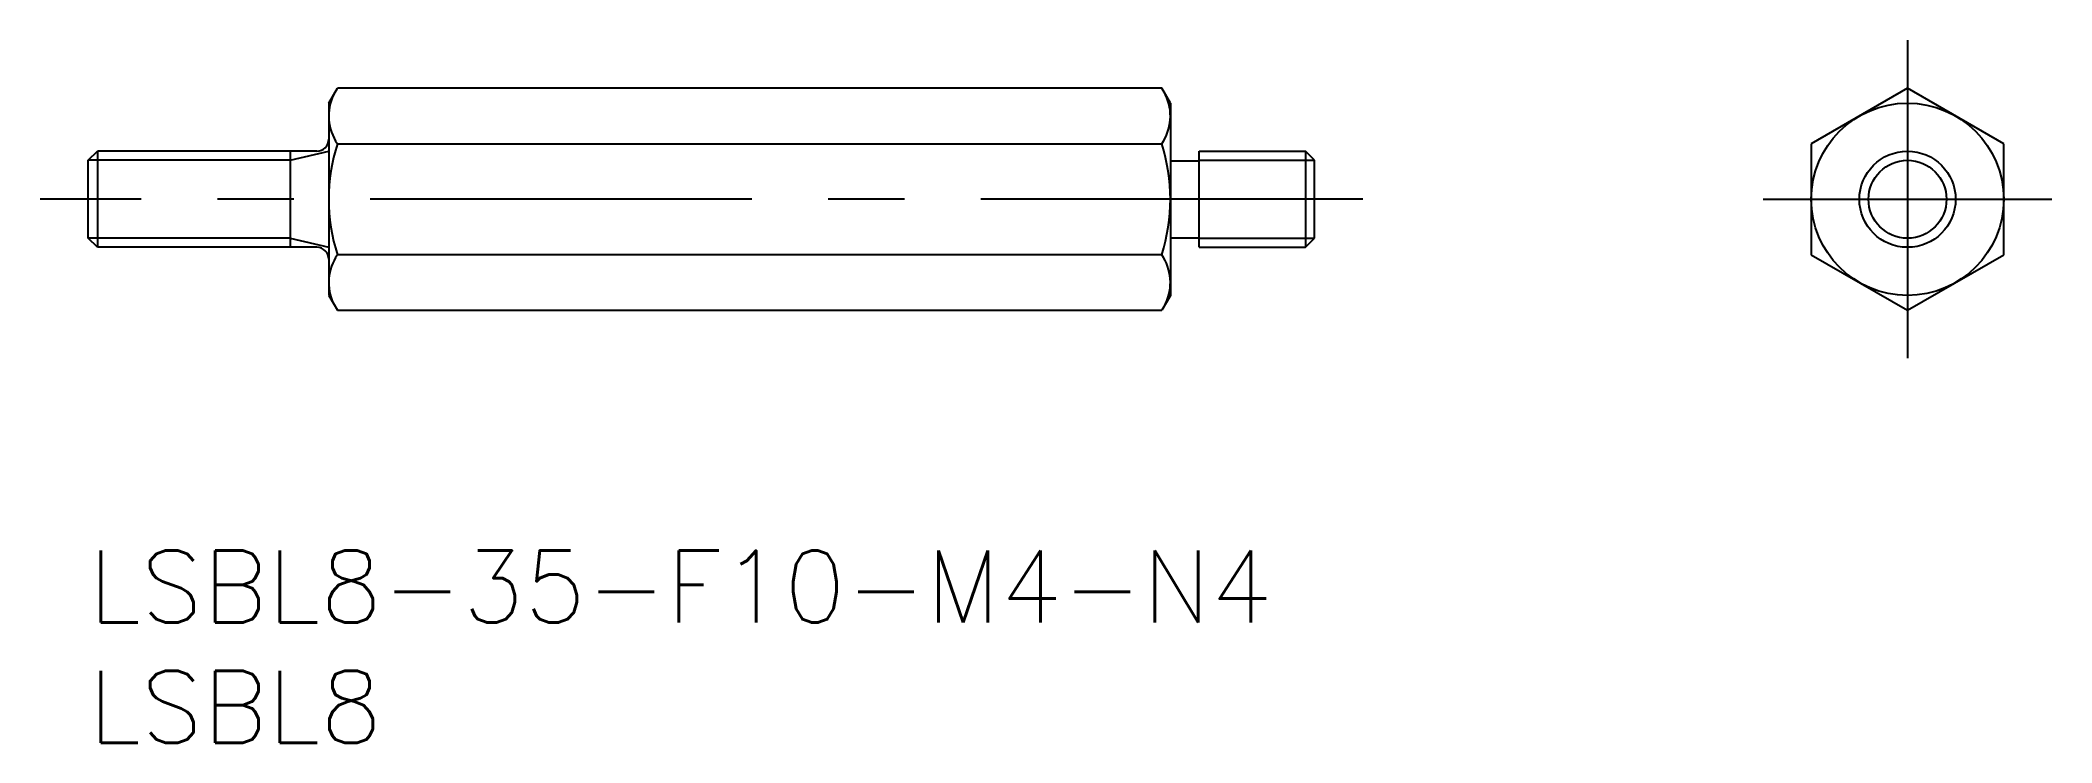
# Model space of a CAD drawing. Extents: x -2 to 81.7, y -8 to 21.2.
import ezdxf

# ---------------------------------------------------------------- set-up
doc = ezdxf.new("R2010")
doc.units = 0
doc.header["$LTSCALE"] = 0.5
doc.linetypes.add('CENTER', pattern=[50.8, 31.75, -6.35, 6.35, -6.35])
for name, color, linetype in [('MSM_CENTER', 1, 'CENTER'), ('MSM_CONTINUOUS', 7, 'CONTINUOUS'), ('MSM_NARROW', 5, 'CONTINUOUS'), ('MSM_PART_NUMBER', 7, 'CONTINUOUS')]:
    doc.layers.add(name, color=color, linetype=linetype)
doc.styles.get("Standard").update_dxf_attribs({"font": 'txt.shx', "height": 3, "bigfont": 'bigfont.shx'})

# ---------------------------------------------------------------- blocks, each defined once
blk = doc.blocks.new('*U4')
at = {"layer": 'MSM_PART_NUMBER'}
blk.add_text('LSBL8-35-F10-M4-N4', height=3, dxfattribs=at).set_placement((0, -3))
blk = doc.blocks.new('*U5')
at = {"layer": 'MSM_PART_NUMBER'}
blk.add_text('LSBL8', height=3, dxfattribs=at).set_placement((0, -8))

msp = doc.modelspace()

# ---------------------------------------------------------------- linework, layer by layer
at = {"layer": 'MSM_CENTER'}
for p, q in [((75.657, 21.238), (75.657, 8)), ((53, 14.619), (-2, 14.619)), ((69.657, 14.619), (81.657, 14.619))]:
    msp.add_line(p, q, dxfattribs=at)
at = {"layer": 'MSM_CONTINUOUS'}
for p, q in [((10, 18.619), (10.357, 19.238)), ((10, 18.619), (10, 10.619)), ((44.643, 19.238), (10.357, 19.238)), ((45, 18.619), (44.643, 19.238)), ((45, 18.619), (45, 10.619)), ((75.657, 19.238), (71.657, 16.928)), ((79.657, 16.928), (75.657, 19.238)), ((10.357, 16.928), (44.643, 16.928)), ((71.657, 16.928), (71.657, 12.309)), ((79.657, 12.309), (79.657, 16.928)), ((0, 16.24), (0.379, 16.619)), ((0, 12.998), (0, 16.24)), ((9.5, 16.619), (0.379, 16.619)), ((0.379, 16.619), (0.379, 12.619)), ((8.4, 16.619), (8.4, 12.619)), ((45, 16.219), (46.2, 16.219)), ((46.2, 16.619), (50.621, 16.619)), ((46.2, 12.619), (46.2, 16.619)), ((51, 16.24), (50.621, 16.619)), ((50.621, 16.619), (50.621, 12.619)), ((51, 12.998), (51, 16.24)), ((0.379, 12.619), (0, 12.998)), ((9.5, 12.619), (0.379, 12.619)), ((45, 13.019), (46.2, 13.019)), ((46.2, 12.619), (50.621, 12.619)), ((50.621, 12.619), (51, 12.998)), ((44.643, 12.309), (10.357, 12.309)), ((71.657, 12.309), (75.657, 10)), ((75.657, 10), (79.657, 12.309)), ((10, 10.619), (10.357, 10)), ((45, 10.619), (44.643, 10)), ((10.357, 10), (44.643, 10))]:
    msp.add_line(p, q, dxfattribs=at)
for radius in [4, 2]:
    msp.add_circle((75.657, 14.619), radius, dxfattribs=at)
for centre, radius, start, end in [((12.045, 18.083), 2.045, 154.38425, 214.38425), ((42.955, 18.083), 2.045, 325.61575, 25.61575), ((9.5, 17.119), 0.5, 270, 0), ((17.643, 14.619), 7.643, 162.41205, 197.58795), ((37.357, 14.619), 7.643, 342.41205, 17.58795), ((9.5, 12.119), 0.5, 0, 90), ((12.045, 11.155), 2.045, 145.61575, 205.61575), ((42.955, 11.155), 2.045, 334.38425, 34.38425)]:
    msp.add_arc(centre, radius, start, end, dxfattribs=at)
at = {"layer": 'MSM_NARROW'}
for p, q in [((8.4, 16.24), (0, 16.24)), ((8.4, 16.24), (10, 16.619)), ((46.2, 16.24), (51, 16.24)), ((8.4, 12.998), (0, 12.998)), ((8.4, 12.998), (10, 12.619)), ((46.2, 12.998), (51, 12.998))]:
    msp.add_line(p, q, dxfattribs=at)
msp.add_circle((75.657, 14.619), 1.621, dxfattribs=at)

# ---------------------------------------------------------------- block references
at = {"layer": 'MSM_CONTINUOUS'}
for name in ['*U4', '*U5']:
    msp.add_blockref(name, (0, 0), dxfattribs=at)

doc.saveas('drawing.dxf')
